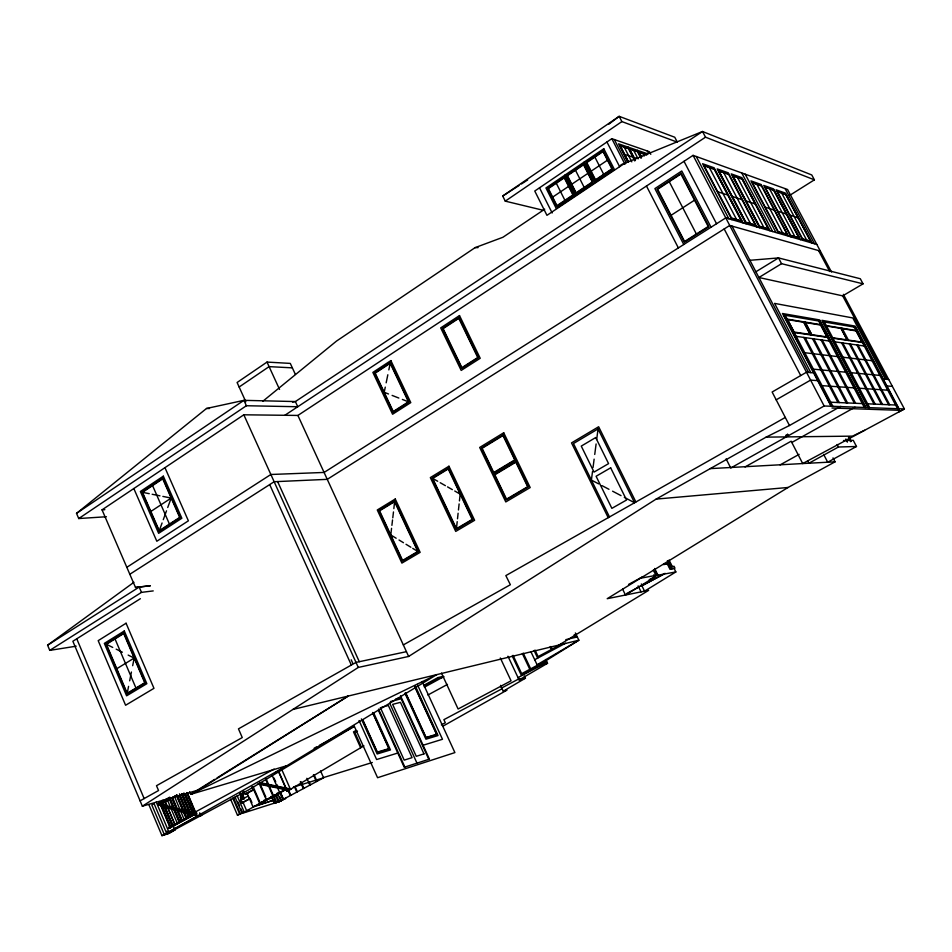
<?xml version="1.0" encoding="UTF-8"?>
<svg xmlns="http://www.w3.org/2000/svg" width="952" height="952" viewBox="0 0 952 952"><rect width="100%" height="100%" fill="white"/><g stroke="black" fill="none" stroke-linecap="round" stroke-linejoin="round"><path stroke-width="1.43" d="M197.754 816.031L161.959 806.356L162.97 806.058L163.09 804.761L196.064 813.651M393.854 508.63L394.58 501.692L379.574 510.831L402.589 560.43L417.785 551.47L394.58 501.692M456.448 528.681L432.72 478.428L448.237 468.955L472.168 519.411L456.448 528.681L457.198 521.66M457.507 518.769L458.102 513.247M458.459 509.963L459.114 503.929M459.435 500.895L460.173 494.112L454.747 491.006M391.546 528.336L390.772 534.953L396.151 538.237M391.903 525.349L392.533 519.947M392.783 517.84L393.473 511.95M592.525 471.454L591.406 480.082L598.63 483.866M593.037 467.527L594.131 459.15M594.738 454.461L596.107 443.965M596.678 439.526L598.058 428.912L573.473 443.537L609.494 516.948M127.211 693.258L106.41 644.302L123.7 633.544L144.74 682.739L127.211 693.258L128.579 686.368M129.674 680.823L131.424 672.029M132.673 665.686L134.184 658.07L128.151 655.083M385.274 387.131L384.203 392.295L388.499 393.985M386.167 382.799L387.833 374.755M388.832 369.911L390.201 363.319L375.183 373.16L393.259 411.514L408.432 401.827L390.201 363.319M159.258 530.68L179.69 517.4L162.721 478.832L142.491 492.327L159.258 530.68L162.078 522.969M163.28 519.661L166.517 510.819M167.73 507.499L171.181 498.075L162.863 496.408M242.808 792.04L240.32 797.383L241.749 796.812M243.843 791.421L240.677 798.204L241.57 797.943L244.414 791.802M422.212 681.501L454.901 752.592L377.575 777.713L354.322 726.34L248.555 789.946L172.907 830.656M262.93 401.185L336.496 341.09L475.096 247.639L502.93 237.262L544.711 209.202M106.422 516.734L78.742 518.543L76.529 513.378L206.525 408.479L243.938 400.34L295.382 401.565L702.516 131.495L811.77 174.966L814.388 179.845L789.22 195.672M608.804 124.224L619.169 116.334L674.766 137.243L677.324 142.157L621.882 121.582L619.169 116.334L502.727 196.029L505.274 201.146L543.687 210.404M76.184 646.194L49.766 650.371L47.6 645.194L133.899 582.291M295.382 374.422L290.289 363.402L267.012 362.081L237.096 382.502L245.842 401.78M505.274 201.146L621.882 121.582M239.142 387.012L269.095 366.627L292.347 367.853M650.799 154.331L649.442 151.713L611.827 138.683L534.762 191.031L546.948 215.33L624.786 163.244M76.529 513.378L243.938 400.34L246.389 405.742L297.762 406.742L295.382 401.565L292.502 402.113M552.66 197.112L568.594 186.378M571.795 184.224L587.908 173.371M591.144 171.181L607.459 160.198M78.742 518.543L246.389 405.742M135.517 587.467L150.333 585.718L135.517 587.467L102.042 509.844L243.819 414.798L297.893 415.441L693.068 155.355L787.566 189.507L831.512 272.046M284.838 415.286L705.515 137.183L814.388 179.845M150.856 511.462L171.181 498.075M502.727 196.029L518.935 185.569M521.434 183.962L527.658 179.94M671.077 215.307L694.543 200.182M126.818 567.309L270.868 474.489L324.085 472.442L725.769 217.889L816.804 244.426M140.361 598.713L72.864 641.255L142.36 806.201L358.285 667.435L408.634 656.452L656.142 499.098L766.122 437.135L789.47 425.508L824.146 405.992L904.4 408.955L843.365 294.323M129.817 574.27L274.152 481.724L327.262 479.344L729.732 225.469L820.35 251.078M47.6 645.194L139.194 587.063L141.491 592.37L153.236 590.906M49.766 650.371L141.491 592.37M189.603 791.79L190.697 794.349L198.575 789.993L348.218 696.055L217.151 777.832M190.697 794.349L436.849 674.599L286.98 765.658L190.697 794.349L214.64 779.402M530.895 651.703L537.606 665.876L578.864 640.22L575.365 632.949M257.885 783.877L288.313 790.279L290.741 789.053L259.408 782.473M288.313 790.279L290.741 789.053M833.012 457.888L835.071 461.827L788.03 487.483L607.209 598.689L648.633 590.359L559.014 645.016M755.912 271.76L778.51 257.921L860.322 278.757L863.048 283.839L842.687 295.87L758.911 277.508L781.556 263.692L863.048 283.839M667.709 561.597L670.351 566.94L674.052 566.285L674.968 568.142L670.494 568.939L667.852 563.596L663.568 564.536L667.316 563.881L669.958 569.225L674.135 568.475L675.849 571.95L644.552 591.18L641.934 585.861L665.115 573.342M116.775 668.709L134.184 658.07M493.564 473.203L515.353 460.125M494.219 474.56L516.02 461.494M275.259 772.703L286.98 765.658L168.861 831.917L156.223 802.048M286.278 789.339L287.147 791.326L363.914 745.832M537.083 664.77L578.852 640.22L292.895 709.454M507.952 656.214L519.114 679.918L547.531 663.294L545.746 659.546M500.55 685.357L503.275 691.176L525.421 678.217L524.35 675.956M776.178 399.828L810.604 380.11L817.649 380.645M785.293 417.452L505.845 575.603L510.367 584.73L403.339 644.909M442.823 726.233L506.952 690.152L503.275 691.176M840.806 406.349L730.743 468.003L726.114 458.876M140.099 800.846L158.544 790.529L156.497 785.709L242.26 737.562L238.464 728.863L356.012 662.413L406.433 651.668M745.023 466.956L791.16 441.204L802.703 463.553L835.071 461.827M791.814 442.466L854.991 407.23M177.179 795.098L186.854 817.816L186.033 818.173L176.358 795.444L159.067 804.952L158.425 803.452L169.765 797.157M165.743 799.656L158.425 803.452M159.067 804.952L176.715 795.17M780.081 464.897L799.133 454.354M843.508 440.538L853.278 440.359L856.491 446.488L838.426 447.012L808.926 463.219L807.629 460.708M856.491 446.488L827.704 462.22L823.635 454.401M423.783 685.333L437.944 677.598L443.215 676.313L443.596 677.122L438.325 678.419L424.164 686.154M194.898 812.258L274.105 769.085M424.425 687.177L443.858 676.586M314.136 748.236L316.718 746.82M319.313 745.404L354.322 726.34M196.6 813.52L168.956 828.335L168.635 827.574L195.826 812.841M168.635 827.574L195.005 813.46M168.956 828.335L196.862 813.139M148.809 804.499L161.959 835.666L197.397 816.423L187.342 792.873M356 730.505L353.49 731.862L360.641 747.772M163.994 835.035L165.862 834.023M166.017 834.392L166.886 833.928M161.959 835.666L168.04 833.75L174.93 830.013L162.328 800.299M357.476 731.053L354.858 732.469L361.51 747.26M668.125 562.358L669.304 561.716M628.546 584.433L641.588 577.352M642.362 577.079L640.137 578.28L657.868 575.02L654.643 568.475M427.876 695.019L447.488 684.393M243.938 791.362L245.152 794.146L253.72 789.72L259.658 803.393L286.421 789.041L278.317 770.537M246.247 793.563L253.72 789.72M653.941 575.817L656.475 574.449M248.293 795.967L240.404 800.18L241.618 802.964L250.162 798.561L251.935 802.643M649.204 579.72L658.356 574.77M626.476 593.655L639.113 586.837M640.827 586.075L663.199 574.496M242.498 802.691L250.162 798.561M237.453 815.126L249.305 809.938L237.453 815.126L230.586 799.204M259.42 803.464L286.183 789.113L278.65 771.929M259.658 803.393L246.663 810.771L243.046 802.405L242.165 802.679L240.951 799.882L244.485 798.799L242.117 793.349M273.081 796.467L280.435 792.671L279.793 792.873L272.212 775.559M263.668 800.465L271.903 797.883L278.876 794.146L270.665 796.705M561.799 643.909L552.16 649.074L550.922 646.467M534.691 659.724L565.571 643.195M273.89 795.801L276.782 802.441L274.319 803.405L275.39 802.833L274.164 800.013L256.612 805.785M320.562 770.942L323.597 777.796L277.651 802.346L281.447 800.68L279.709 796.705M277.341 792.921L280.828 800.87L285.731 798.383L282.708 799.466M537.69 665.103L530.68 668.839L523.243 653.12M540.236 665.02L521.256 675.123L512.236 655.987M518.043 677.634L543.437 664.115M501.763 687.963L519.59 678.49M441.359 724.853L445.31 722.758L443.882 719.676L502.013 688.784L500.8 686.202M898.593 412.002L904.4 408.955L802.703 463.553L710.251 468.622M864.606 430.268L852.564 436.135L766.122 437.135M620.942 164.803L702.516 131.495L705.515 137.183M243.855 812.853L278.508 801.834M280.828 800.87L281.447 800.68M168.861 831.917L174.93 830.013M172.633 831.263L169.575 832.75L170.337 832.512M253.577 806.499L274.164 800.013M253.803 806.951L253.137 807.153L247.127 793.29M287.147 791.326L286.528 789.256L259.753 803.607L267.06 799.835L266.405 800.049L259.622 784.484M276.199 795.586L276.818 795.396M177.179 822.992L167.564 800.323M323.502 777.582L372.315 762.492M293.394 787.137L323.597 777.796M172.943 825.396L172.122 825.753L162.53 803.119L163.351 802.762M279.686 792.647L280.34 792.445M397.781 753.032L376.623 759.541L359.047 720.521M423.093 745.237L442.478 739.276L417.297 684.428M195.386 813.079L187.175 792.873M242.105 796.229L241.522 796.907L239.833 793.016M240.915 797.716L241.915 797.193L240.868 797.086M245.152 794.146L247.913 793.313M162.066 805.059L163.09 804.761L163.72 806.261L162.709 806.558L162.066 805.059L196.505 814.353M174.478 796.491L184.081 819.327M142.36 806.201L198.575 789.993M519.114 679.918L525.421 678.217M381.692 707.217L388.356 705.48L412.073 757.637L404.195 760.136L380.36 707.562M537.606 665.876L547.531 663.294M390.463 701.541L401.185 698.78L428.805 759.315M538.415 664.437L547.007 662.211M395.865 698.887L400.673 697.661M565.762 639.673L577.281 636.936M675.849 571.95L657.32 575.305L655.428 571.474M656.142 499.098L788.03 487.483M749.914 260.301L778.51 257.921L781.556 263.692M102.042 509.844L104.827 509.677M475.096 247.639L478.059 247.615M206.525 408.479L209.464 408.527M831.977 408.015L899.473 410.312M830.739 402.208L862.286 403.588M867.629 403.815L895.63 405.028M822.052 385.655L829.37 386.155M830.679 386.25L837.796 386.738M839.081 386.833L846.007 387.309M847.244 387.393L853.992 387.857M859.394 388.237L865.88 388.69M867.034 388.761L873.353 389.201M874.483 389.285L880.636 389.701M881.742 389.784L887.74 390.201M886.907 385.953L892.381 386.381M813.567 372.863L806.487 372.244L772.131 392.01L789.47 425.508M883.218 379.015L888.716 379.503M813.413 369.162L820.814 369.852M822.135 369.983L829.347 370.661M830.632 370.78L837.641 371.435M838.902 371.554L845.721 372.196M851.195 372.708L857.752 373.327M858.93 373.446L865.32 374.041M866.463 374.148L872.687 374.743M873.805 374.838L879.874 375.409M804.797 352.728L812.294 353.608M813.627 353.775L820.922 354.632M822.219 354.787L829.311 355.632M830.584 355.774L837.486 356.595M843.032 357.25L849.66 358.035M850.85 358.178L857.312 358.94M858.478 359.071L864.773 359.82M865.903 359.951L872.044 360.689M796.229 336.353L829.287 341.042M834.892 341.839L864.249 346.004M832.893 337.793L847.09 339.9L841.009 328.428L826.693 326.06M848.553 340.114L862.048 342.101L856.098 330.927L842.496 328.678M794.218 332.522L827.359 337.401M832.976 338.222L862.417 342.553M787.185 319.098L820.636 324.644M826.3 325.584L856.015 330.522M142.491 492.327L149.25 493.683M152.165 494.267L159.936 495.825M259.955 783.032L289.872 789.315M260.217 783.912L276.151 787.268M279.043 787.875L289.182 790.005M162.97 806.058L195.945 814.96M199.146 816.411L201.8 815.198L196.814 816.745L186.794 792.98M731.66 218.02L741.382 220.876L714.357 169.385L704.337 165.85M755.114 224.91L745.773 222.161L718.891 170.979L728.53 174.383M778.403 231.752L786.911 234.24M790.755 235.37L798.954 237.774L773.786 190.352L765.325 187.365M802.667 238.869L810.568 241.189L785.769 194.577L777.617 191.697M717.963 191.852L727.828 195.041M732.29 196.493L741.787 199.563M745.904 200.896L755.21 203.918M765.456 207.238L774.083 210.035M777.998 211.296L786.328 213.998M789.946 215.164L798.133 217.818M624.655 154.414L632.616 157.056M634.187 157.58L636.793 158.448M628.237 148.56L620.24 145.823L628.451 161.78M629.819 149.095L637.626 151.761L640.732 157.77M646.801 154.89L639.173 152.284L641.648 157.08M646.706 153.486L618.55 143.835L627.844 161.9M646.777 154.545L638.756 151.796L641.362 156.842M752.568 182.867L761.35 185.961M392.117 395.413L398.84 398.055M402.363 399.435L408.432 401.827M106.41 644.302L112.729 647.431M116.192 649.157L122.368 652.215M601.926 485.603L608.971 489.304M612.588 491.196L621.013 495.623M624.31 497.36L634.579 502.751L598.058 428.912M432.72 478.428L437.67 481.248M440.217 482.712L445.393 485.663M447.547 486.888L452.343 489.637M399.031 540.01L403.469 542.711M406.028 544.282L410.859 547.233M412.74 548.376L417.785 551.47M667.34 560.728L669.673 562.453L671.874 566.904M818.577 250.578L829.739 271.546M842.687 295.87L887.121 379.36M785.114 188.615L814.436 243.736M885.384 379.205L852.79 317.944L774.583 303.39L810.83 372.625M812.056 243.034L785.519 193.149L776.094 189.805L802.952 240.38M899.033 408.765L855.063 326.072L821.957 320.336L868.057 407.611M898.64 408.741L855.324 327.274L823.147 321.776L868.498 407.635M854.194 327.083L897.581 408.705M781.723 193.149L806.641 240.035M858.026 345.124L889.703 404.778M856.883 344.957L888.609 404.731M800.477 239.666L773.536 188.889L763.754 185.426L791.029 236.917M769.573 188.865L794.884 236.584M842.115 328.214L848.648 340.53M850.517 344.053L882.528 404.469M840.925 328.012L847.47 340.352M849.339 343.886L881.409 404.41M788.47 236.167L761.1 184.486L750.973 180.892L778.677 233.311M842.806 342.958L875.174 404.148M841.592 342.791L874.031 404.1M756.983 184.426L782.687 233.002M824.396 321.99L869.664 407.67M745.202 174.192L776.011 232.538M865.975 407.539L819.743 319.955L782.473 313.505L831.06 406.242M741.715 172.931L772.655 231.562M865.535 407.527L819.993 321.229L783.758 315.029L831.56 406.266M818.72 321.014L864.345 407.48M769.942 230.765L741.941 177.679L731.231 173.883L759.589 227.754M737.562 177.572L763.861 227.48M822.302 340.054L855.622 403.291M821.017 339.876L854.396 403.243M756.781 226.933L728.316 172.847L717.189 168.897L746.011 223.791M805.011 322.062L811.877 335.116M813.841 338.852L847.554 402.946M803.678 321.835L810.557 334.925M812.52 338.674L846.292 402.886M723.746 172.693L750.473 223.541M805.154 337.627L839.259 402.589M803.797 337.436L837.962 402.529M743.084 222.935L714.167 167.826L702.588 163.72L731.886 219.674M709.383 167.623L736.551 219.46M785.174 315.279L832.881 406.314M849.196 437.408L851.266 441.359M848.994 437.408L851.064 441.359M848.446 437.837L850.66 441.692M846.019 439.229L847.375 441.823M845.816 439.241L847.173 441.835M696.245 156.509L728.839 218.781M732.028 226.124L808.581 372.422M693.068 155.355L824.146 405.992M837.106 444.489L838.426 447.012M724.186 228.968L800.715 375.564M684 161.316L716.547 223.732M711.049 227.219L681.763 170.979L654.905 188.591L683.774 244.509M669.244 181.677L696.376 234.013M647.253 150.951L648.609 153.581M643.005 153.593L644.242 155.985M637.531 150.345L641.446 157.913M640.863 157.723L637.602 151.404L629.403 148.607L635.448 160.007M633.734 150.428L638.102 158.877M628.153 147.132L634.722 159.888M634.794 160.959L628.213 148.203L619.812 145.335L628.439 162.09M646.467 186.021L678.371 247.936M624.25 147.203L631.807 161.852M614.337 139.563L626.285 162.792M611.827 138.683L624.964 164.256M606.948 142.003L619.621 166.695M594.881 157.104L603.687 174.323M584.278 161.971L594.786 182.605M575.484 170.241L584.183 187.389M565 175.049L575.389 195.588M556.301 183.224L564.917 200.313M539.522 187.806L552.16 212.962M669.054 560.038L672.314 566.607M667.876 560.68L671.124 567.249M635.888 502.002L598.653 426.746L571.521 442.894L608.209 517.674M653.346 570.129L655.928 575.377M653.619 574.96L654.678 577.126L625.476 595.024L622.608 589.133M641.351 583.969L642.255 585.801M638.126 585.896L641.065 591.882M574.211 634.698L575.496 637.364M550.006 646.955L551.256 649.562L538.106 656.594L535.024 650.085M534.084 650.513L537.702 658.106M522.362 653.596L529.8 669.316L521.66 673.647L513.033 655.345M500.324 657.975L511.057 680.799L458.102 709.002L441.502 673.112M437.944 677.598L438.325 678.419M297.893 415.441L408.634 656.452M267.012 362.081L279.543 389.404M415.417 686.202L438.039 735.539L425.937 739.204L404.957 693.306M415.298 687.439L436.932 734.599L426.032 737.883L405.457 692.877M414.644 686.487L436.563 734.289L426.068 737.443L405.79 693.104M400.518 695.793L429.423 759.113L404.231 767.264L378.349 710.144M389.725 703.219L416.976 763.135M277.615 481.569L359.309 661.711M378.61 709.097L404.874 767.05M243.819 414.798L358.285 667.435M351.193 659.796L352.704 663.116M373.577 712.667L390.451 749.938L377.17 753.96L361.367 718.903M269.69 484.58L351.347 665.055M372.756 712.465L389.261 748.962L377.301 752.568L362.462 719.641M372.589 712.655L388.868 748.641L377.349 752.104L362.712 719.652M314.029 774.619L316.992 781.306M313.422 774.797L316.385 781.497M309.233 782.139L310.423 784.817L309.805 785.007L306.853 778.308M164.958 467.67L188.389 520.827L156.818 541.248L133.827 488.543M300.927 781.604L303.878 788.304M300.308 781.794L303.26 788.506M295.001 786.412L297.357 791.79L296.738 791.981L294.37 786.602M281.578 769.121L290.467 789.363M288.492 789.839L290.872 795.241M287.873 790.029L290.253 795.444M152.57 485.603L169.432 524.064M280.685 792.909L283.006 798.204M274.009 777.998L275.735 781.937M276.889 784.567L278.615 788.506M280.293 792.421L283.244 799.18M280.066 793.099L282.97 799.728M276.413 795.194L279.305 801.81M275.556 795.289L278.448 801.917M266.203 779.022L273.736 796.265M265.608 779.343L275.985 802.869M271.903 797.883L273.902 802.465M260.836 785.567L265.846 797.062M260.324 803.179L253.161 786.721L251.625 787.185L252.839 789.981M248.067 796.039L249.281 798.835M240.368 793.373L241.844 796.8M237.119 795.658L244.021 811.616M237.929 802.012L239.642 805.975M240.785 808.617L242.498 812.58L241.832 812.782L234.977 796.931M233.466 797.907L240.309 813.746M232.8 798.109L239.642 813.96M199.67 812.865L200.801 815.507M185.283 793.92L193.851 814.008L193.042 814.365L183.903 792.933M184.902 794.027L193.482 814.115M184.843 794.158L193.423 814.246M182.391 793.861L191.519 815.281L190.697 815.638L181.57 794.218M182.01 793.98L191.138 815.4L181.951 794.111M115.025 638.947L135.946 688.01M179.488 793.813L189.186 816.554L188.365 816.899L179.25 795.503M179.69 795.265L188.746 816.792M176.798 795.206L186.413 818.054M172.169 797.776L181.761 820.588M169.861 799.049L179.44 821.85M165.267 801.596L174.811 824.372L165.208 801.727M162.959 802.881L172.562 825.515L162.911 803M160.674 804.142L170.253 826.776M160.626 804.273L170.206 826.883M169.658 827.264L169.968 828.014M166.897 831.06L168.04 833.75M166.564 833.178L154.129 803.762L151.844 805.035L164.256 834.428M76.755 638.804L144.145 798.585M243.415 792.718L243.153 793.29L243.415 792.718M603.794 148.75L545.948 187.96L556.23 208.417L614.409 169.468L603.794 148.75M564.453 177.131L547.769 188.436L556.777 206.334L573.544 195.1L564.453 177.131M583.731 164.077L566.845 175.513L575.948 193.494L592.906 182.13L583.731 164.077M603.223 150.868L586.146 162.435L595.345 180.499L612.505 168.992L603.223 150.868M564.262 177.834L548.376 188.591L556.956 205.644L572.925 194.946L564.262 177.834M583.54 164.779L567.463 175.668L576.127 192.792L592.287 181.963L583.54 164.779M603.044 151.582L586.777 162.59L595.535 179.785L611.874 168.837L603.044 151.582M163.327 476.167L140.372 491.494L158.639 533.322L181.856 518.257L163.327 476.167M162.875 478.166L141.967 492.113L159.103 531.335L180.225 517.614L162.875 478.166M390.879 360.594L372.875 372.399L392.581 414.239L410.788 402.613L390.879 360.594M459.507 315.564L440.705 327.893L461.185 370.423L480.213 358.285L459.507 315.564M390.368 362.641L374.612 372.97L393.093 412.204L409.015 402.018L390.368 362.641M458.971 317.659L442.513 328.452L461.732 368.341L478.368 357.702L458.971 317.659M458.793 318.361L443.12 328.642L461.91 367.639L477.749 357.512L458.793 318.361M681.144 173.264L656.963 189.115L684.393 242.248L708.931 226.683L681.144 173.264M680.93 174.026L657.642 189.281L684.607 241.487L708.228 226.493L680.93 174.026M126.069 623.227L98.187 640.648L125.593 705.253L153.962 688.332L126.069 623.227M124.296 630.974L104.339 643.385L126.616 695.817L146.846 683.691L124.296 630.974M123.855 632.902L105.886 644.076L127.056 693.889L145.263 682.977L123.855 632.902M395.258 499.003L377.278 509.986L401.899 563.096L420.153 552.35L395.258 499.003M448.951 466.218L430.34 477.583L455.734 531.406L474.62 520.292L448.951 466.218M503.715 432.767L479.677 447.452L505.786 501.93L530.193 487.567L503.715 432.767M394.747 501.014L379.003 510.617L402.422 561.097L418.38 551.684L394.747 501.014M448.416 468.277L432.125 478.213L456.27 529.36L472.787 519.625L448.416 468.277M503.156 434.874L481.51 448.083L506.345 499.848L528.289 486.912L503.156 434.874M502.977 435.576L482.128 448.285L493.743 472.513L514.735 459.911L502.977 435.576M515.829 462.196L494.838 474.774L506.523 499.157L527.658 486.698L515.829 462.196M595.702 437.551L581.267 446.095L594.036 472.085L608.578 463.624L595.702 437.551M610.66 467.825L596.095 476.274L611.874 508.356L626.559 500.014L610.66 467.825M787.661 434.326L785.733 435.397L786.054 436.028L787.982 434.945L787.661 434.326M423.973 753.877L416.274 756.316L392.64 704.373L400.459 702.338L423.973 753.877M170.634 826.657L169.825 827.002L160.245 804.38L161.055 804.035L170.634 826.657M179.88 821.624L179.059 821.969L169.432 799.287L170.241 798.942L179.88 821.624M182.201 820.35L181.38 820.707L171.741 798.014L172.55 797.657L182.201 820.35M810.14 334.426L794.135 332.058L787.613 319.61L803.75 322.276L810.14 334.426M826.967 336.913L811.794 334.676L805.416 322.55L820.719 325.072L826.967 336.913M741.81 221.388L731.719 218.436L703.909 165.315L714.309 168.992L741.81 221.388M755.531 225.41L745.832 222.566L718.474 170.468L728.482 174.002L755.531 225.41M768.728 229.277L759.398 226.552L732.481 175.418L742.108 178.821L768.728 229.277M787.292 234.727L778.474 232.133L752.175 182.367L761.291 185.592L787.292 234.727M799.335 238.25L790.826 235.763L764.932 186.878L773.714 189.983L799.335 238.25M810.937 241.653L802.738 239.25L777.237 191.221L785.709 194.22L810.937 241.653M768.323 228.789L759.339 226.148L732.897 175.918L742.167 179.19L768.323 228.789"/></g></svg>
